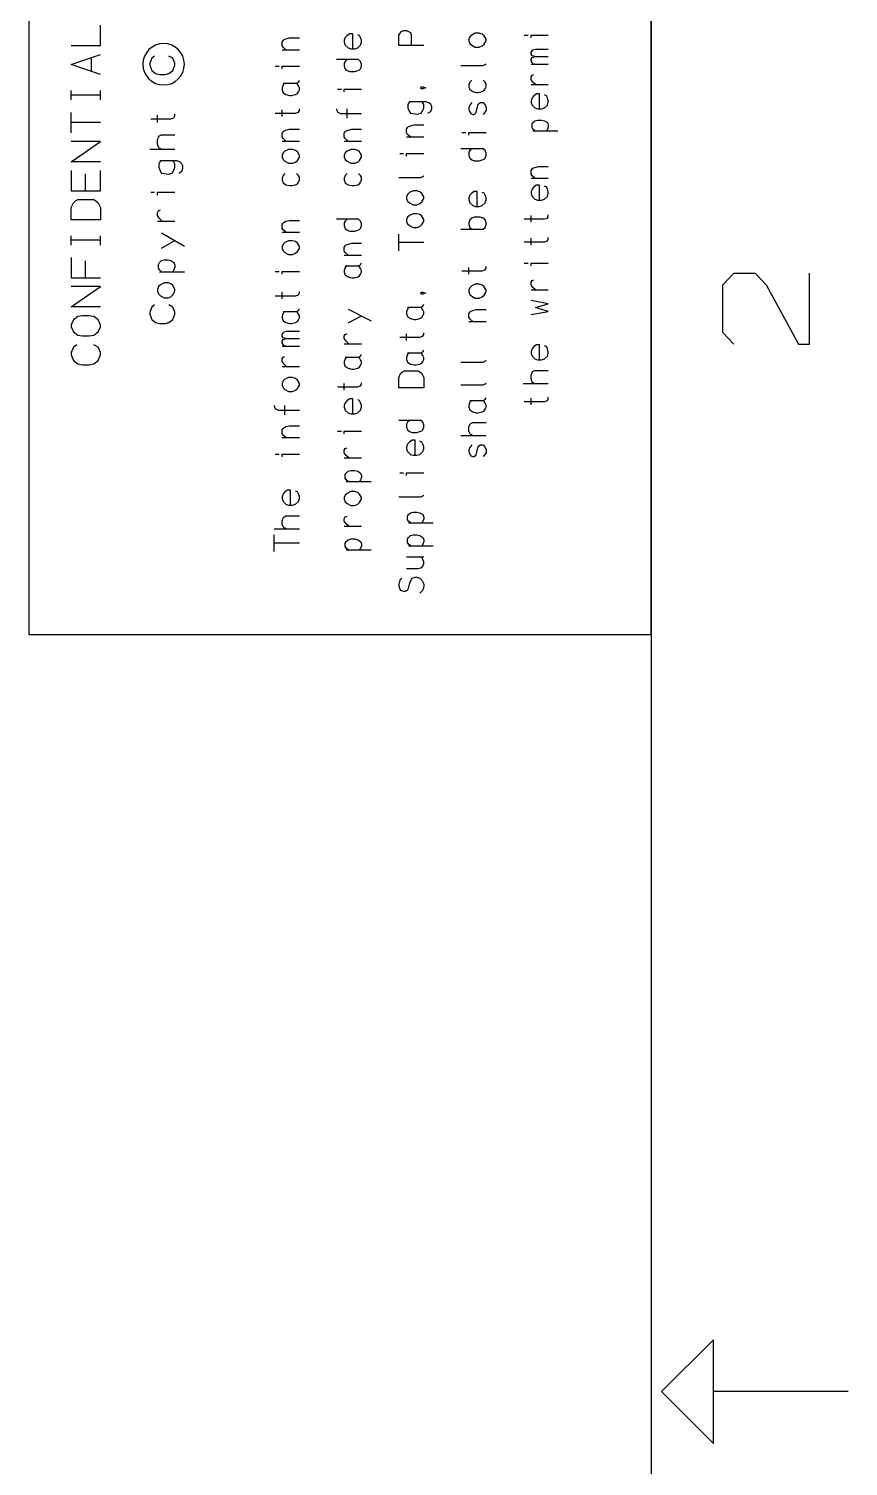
# Model space of a CAD drawing. Extents: x 8 to 288, y -6 to 426.
# Drawn here: x 249 to 288.5, y 206.4 to 275.7 of the extents above; entities that cross this region are included whole.
import ezdxf

# ---------------------------------------------------------------- set-up
doc = ezdxf.new("R2010")
doc.units = 0
doc.layers.get('0').update_dxf_attribs({"linetype": 'CONTINUOUS'})

msp = doc.modelspace()

# ---------------------------------------------------------------- linework, layer by layer
at = {"color": 0}
for p, q in [((278.985, 416.5), (278.985, 3.5002)), ((248.985, 308.5), (248.985, 246.499)), ((278.985, 246.499), (278.985, 308.5)), ((252.448, 274.899), (252.448, 275.878)), ((261.241, 275.145), (261.288, 275.19)), ((261.288, 275.19), (261.384, 275.227)), ((261.384, 275.227), (261.556, 275.274)), ((261.556, 275.274), (262.029, 275.274)), ((264.241, 275.284), (264.195, 275.154)), ((264.335, 275.386), (264.241, 275.284)), ((264.462, 275.469), (264.335, 275.386)), ((264.604, 275.469), (264.462, 275.469)), ((264.604, 274.747), (264.604, 275.469)), ((264.933, 275.386), (264.84, 275.422)), ((264.982, 275.284), (264.933, 275.386)), ((265.029, 275.154), (264.982, 275.284)), ((266.816, 275.399), (266.864, 275.483)), ((266.816, 274.899), (266.816, 275.399)), ((266.864, 275.483), (266.958, 275.586)), ((266.958, 275.586), (267.053, 275.623)), ((267.053, 275.623), (267.195, 275.623)), ((267.195, 275.623), (267.384, 275.529)), ((267.384, 275.529), (267.415, 275.437)), ((267.415, 275.437), (267.415, 274.899)), ((270.242, 275.328), (270.195, 275.208)), ((270.195, 275.208), (270.195, 275.124)), ((270.335, 275.41), (270.242, 275.328)), ((270.509, 275.495), (270.335, 275.41)), ((270.698, 275.495), (270.509, 275.495)), ((270.839, 275.448), (270.698, 275.495)), ((270.933, 275.373), (270.839, 275.448)), ((271.029, 275.208), (270.933, 275.373)), ((271.029, 275.124), (271.029, 275.208)), ((272.864, 275.405), (273.053, 275.405)), ((273.195, 275.276), (273.195, 275.405)), ((273.195, 275.405), (274.028, 275.405)), ((251.022, 274.899), (252.448, 274.899)), ((251.022, 273.988), (252.448, 274.478)), ((255.486, 275), (255.486, 275)), ((261.195, 275.07), (261.241, 275.145)), ((261.195, 274.904), (261.195, 275.07)), ((261.241, 274.821), (261.195, 274.904)), ((261.195, 274.7), (262.029, 274.7)), ((261.384, 274.7), (261.241, 274.821)), ((264.195, 275.154), (264.195, 275.06)), ((264.195, 275.06), (264.241, 274.923)), ((264.241, 274.923), (264.384, 274.793)), ((264.384, 274.793), (264.509, 274.747)), ((264.509, 274.747), (264.698, 274.747)), ((264.698, 274.747), (264.84, 274.793)), ((264.84, 274.793), (264.982, 274.923)), ((264.982, 274.923), (265.029, 275.06)), ((265.029, 275.06), (265.029, 275.154)), ((268.029, 274.899), (266.816, 274.899)), ((270.195, 275.124), (270.242, 275.004)), ((270.242, 275.004), (270.335, 274.92)), ((270.335, 274.92), (270.509, 274.828)), ((270.509, 274.828), (270.698, 274.828)), ((270.698, 274.828), (270.839, 274.883)), ((270.839, 274.883), (270.933, 274.967)), ((270.933, 274.967), (271.029, 275.124)), ((273.195, 274.574), (273.242, 274.648)), ((273.195, 274.49), (273.195, 274.574)), ((273.242, 274.407), (273.195, 274.49)), ((273.242, 274.648), (273.288, 274.694)), ((273.288, 274.694), (273.415, 274.731)), ((273.415, 274.731), (274.028, 274.731)), ((252.448, 273.5), (251.022, 273.988)), ((252.003, 273.644), (252.003, 274.333)), ((254.911, 274.294), (254.816, 274.05)), ((254.816, 274.05), (254.816, 273.949)), ((254.816, 273.949), (254.911, 273.693)), ((255.053, 274.396), (254.911, 274.294)), ((255.933, 274.294), (255.744, 274.396)), ((256.028, 274.05), (255.933, 274.294)), ((255.933, 273.693), (256.028, 273.949)), ((256.028, 273.949), (256.028, 274.05)), ((260.864, 273.906), (261.053, 273.906)), ((261.195, 273.776), (261.195, 273.906)), ((261.195, 273.906), (262.029, 273.906)), ((264.886, 274.23), (263.816, 274.23)), ((264.241, 274.137), (264.195, 274.053)), ((264.195, 274.053), (264.195, 273.906)), ((264.195, 273.906), (264.241, 273.776)), ((264.335, 274.23), (264.241, 274.137)), ((264.982, 274.137), (264.886, 274.23)), ((265.029, 274.008), (264.982, 274.137)), ((264.982, 273.776), (265.029, 273.906)), ((265.029, 273.906), (265.029, 274.008)), ((269.816, 273.94), (270.886, 273.94)), ((270.886, 273.94), (270.982, 273.987)), ((270.982, 273.987), (271.029, 274.024)), ((273.195, 274.241), (273.242, 274.325)), ((273.195, 274.166), (273.195, 274.241)), ((273.242, 274.084), (273.195, 274.166)), ((273.195, 273.999), (274.028, 273.999)), ((273.383, 274.37), (273.242, 274.407)), ((273.242, 274.325), (273.383, 274.37)), ((273.288, 274.028), (273.242, 274.084)), ((273.383, 273.999), (273.288, 274.028)), ((273.383, 274.37), (274.028, 274.37)), ((254.911, 273.693), (255.1, 273.55)), ((255.1, 273.55), (255.288, 273.5)), ((255.288, 273.5), (255.556, 273.5)), ((255.556, 273.5), (255.744, 273.55)), ((255.744, 273.55), (255.933, 273.693)), ((261.886, 273.083), (261.982, 273.13)), ((261.982, 273.13), (262.029, 273.222)), ((264.241, 273.776), (264.335, 273.692)), ((264.335, 273.692), (264.462, 273.647)), ((264.462, 273.647), (264.698, 273.647)), ((264.698, 273.647), (264.84, 273.692)), ((264.84, 273.692), (264.933, 273.729)), ((264.933, 273.729), (264.982, 273.776)), ((270.242, 273.137), (270.195, 273.007)), ((270.335, 273.229), (270.242, 273.137)), ((270.982, 273.137), (270.886, 273.229)), ((271.029, 273.054), (270.982, 273.137)), ((273.195, 273.39), (273.242, 273.474)), ((273.195, 273.27), (273.195, 273.39)), ((273.288, 273.141), (273.195, 273.27)), ((273.242, 273.474), (273.335, 273.512)), ((273.415, 273.02), (273.288, 273.141)), ((251.022, 272.278), (251.022, 272.733)), ((252.448, 272.511), (251.022, 272.511)), ((252.448, 272.278), (252.448, 272.733)), ((261.241, 273), (261.195, 272.861)), ((261.195, 272.861), (261.195, 272.769)), ((261.195, 272.769), (261.241, 272.63)), ((261.335, 273.083), (261.241, 273)), ((261.241, 273.083), (261.886, 273.083)), ((261.241, 272.63), (261.384, 272.546)), ((261.384, 272.546), (261.556, 272.5)), ((261.556, 272.5), (261.651, 272.5)), ((261.651, 272.5), (261.84, 272.546)), ((261.84, 272.546), (261.933, 272.592)), ((261.933, 273.038), (261.886, 273.083)), ((261.982, 272.954), (261.933, 273.038)), ((261.933, 272.592), (261.982, 272.676)), ((262.029, 272.861), (261.982, 272.954)), ((261.982, 272.676), (262.029, 272.769)), ((262.029, 272.769), (262.029, 272.861)), ((263.864, 272.806), (264.053, 272.806)), ((264.195, 272.676), (264.195, 272.806)), ((264.195, 272.806), (265.029, 272.806)), ((267.886, 272.885), (267.918, 272.904)), ((267.886, 272.839), (267.886, 272.885)), ((267.918, 272.82), (267.886, 272.839)), ((267.918, 272.904), (267.997, 272.904)), ((267.997, 272.82), (267.918, 272.82)), ((267.997, 272.904), (268.029, 272.885)), ((267.997, 272.904), (268.075, 272.885)), ((268.029, 272.839), (267.997, 272.82)), ((268.029, 272.885), (268.029, 272.839)), ((268.075, 272.885), (268.123, 272.867)), ((270.195, 273.007), (270.195, 272.905)), ((270.195, 272.905), (270.242, 272.776)), ((270.242, 272.776), (270.383, 272.693)), ((270.383, 272.693), (270.556, 272.646)), ((270.556, 272.646), (270.651, 272.646)), ((270.651, 272.646), (270.839, 272.693)), ((270.839, 272.693), (270.933, 272.73)), ((270.933, 272.73), (270.982, 272.823)), ((270.982, 272.823), (271.029, 272.905)), ((271.029, 272.905), (271.029, 273.054)), ((273.195, 273.02), (274.028, 273.02)), ((273.335, 272.485), (273.242, 272.383)), ((273.462, 272.569), (273.335, 272.485)), ((273.604, 272.569), (273.462, 272.569)), ((273.604, 271.846), (273.604, 272.569)), ((273.933, 272.485), (273.84, 272.522)), ((273.982, 272.383), (273.933, 272.485)), ((261.195, 271.483), (261.195, 271.807)), ((261.982, 271.687), (262.029, 271.77)), ((262.029, 271.77), (262.029, 271.844)), ((263.816, 271.854), (263.816, 271.807)), ((263.816, 271.807), (263.864, 271.705)), ((263.864, 271.705), (263.911, 271.668)), ((264.335, 271.4), (264.335, 271.854)), ((267.305, 272.136), (267.257, 272.054)), ((267.257, 272.054), (267.257, 271.906)), ((267.257, 271.906), (267.305, 271.775)), ((267.335, 272.183), (267.305, 272.136)), ((267.305, 271.775), (267.384, 271.646)), ((268.123, 272.183), (267.335, 272.183)), ((267.903, 271.646), (267.982, 271.775)), ((267.982, 272.136), (267.95, 272.183)), ((268.029, 272.054), (267.982, 272.136)), ((267.982, 271.775), (268.029, 271.906)), ((268.029, 271.906), (268.029, 272.054)), ((268.264, 272.136), (268.123, 272.183)), ((268.217, 271.646), (268.359, 271.73)), ((268.359, 272.054), (268.264, 272.136)), ((268.406, 271.961), (268.359, 272.054)), ((268.359, 271.73), (268.406, 271.869)), ((268.406, 271.869), (268.406, 271.961)), ((270.242, 272.028), (270.195, 271.908)), ((270.195, 271.908), (270.195, 271.823)), ((270.195, 271.823), (270.242, 271.704)), ((270.335, 272.149), (270.242, 272.028)), ((270.242, 271.704), (270.288, 271.621)), ((270.556, 271.666), (270.651, 272.074)), ((270.651, 272.074), (270.745, 272.149)), ((270.745, 272.149), (270.886, 272.149)), ((270.886, 272.149), (270.982, 272.028)), ((270.982, 271.704), (270.886, 271.584)), ((270.982, 272.028), (271.029, 271.908)), ((271.029, 271.786), (270.982, 271.704)), ((271.029, 271.908), (271.029, 271.786)), ((273.242, 272.383), (273.195, 272.253)), ((273.195, 272.253), (273.195, 272.161)), ((273.195, 272.161), (273.242, 272.022)), ((273.242, 272.022), (273.383, 271.893)), ((273.383, 271.893), (273.509, 271.846)), ((273.509, 271.846), (273.698, 271.846)), ((273.698, 271.846), (273.84, 271.893)), ((273.84, 271.893), (273.982, 272.022)), ((274.028, 272.253), (273.982, 272.383)), ((273.982, 272.022), (274.028, 272.161)), ((274.028, 272.161), (274.028, 272.253)), ((251.022, 270.701), (251.022, 271.677)), ((252.448, 271.188), (251.022, 271.188)), ((254.864, 271.365), (255.84, 271.365)), ((255.195, 271.191), (255.195, 271.548)), ((255.84, 271.365), (255.982, 271.416)), ((255.982, 271.416), (256.028, 271.508)), ((256.028, 271.508), (256.028, 271.589)), ((260.864, 271.64), (261.84, 271.64)), ((261.84, 271.64), (261.982, 271.687)), ((263.911, 271.668), (264.006, 271.622)), ((264.006, 271.622), (265.029, 271.622)), ((267.288, 270.991), (267.384, 271.028)), ((267.384, 271.646), (267.714, 271.6)), ((267.384, 271.028), (267.556, 271.074)), ((267.556, 271.074), (268.029, 271.074)), ((267.714, 271.6), (267.903, 271.646)), ((270.288, 271.621), (270.383, 271.584)), ((270.383, 271.584), (270.462, 271.584)), ((270.462, 271.584), (270.556, 271.666)), ((273.242, 271.107), (273.288, 271.191)), ((273.242, 270.94), (273.242, 271.107)), ((273.288, 271.191), (273.383, 271.274)), ((273.383, 271.274), (273.509, 271.311)), ((273.509, 271.311), (273.698, 271.311)), ((273.698, 271.311), (273.84, 271.274)), ((273.84, 271.274), (273.982, 271.191)), ((273.982, 271.191), (274.028, 271.07)), ((274.028, 271.07), (274.028, 270.987)), ((255.195, 270.348), (255.242, 270.491)), ((255.195, 270.145), (255.195, 270.348)), ((255.242, 270.491), (255.288, 270.542)), ((255.288, 270.542), (255.384, 270.593)), ((255.384, 270.593), (256.028, 270.593)), ((261.195, 270.67), (261.241, 270.745)), ((261.195, 270.503), (261.195, 270.67)), ((261.241, 270.421), (261.195, 270.503)), ((261.241, 270.745), (261.288, 270.792)), ((261.384, 270.299), (261.241, 270.421)), ((261.288, 270.792), (261.384, 270.827)), ((261.384, 270.827), (261.556, 270.874)), ((261.556, 270.874), (262.029, 270.874)), ((264.195, 270.67), (264.241, 270.745)), ((264.195, 270.503), (264.195, 270.67)), ((264.241, 270.421), (264.195, 270.503)), ((264.241, 270.745), (264.288, 270.792)), ((264.384, 270.299), (264.241, 270.421)), ((264.288, 270.792), (264.384, 270.827)), ((264.384, 270.827), (264.556, 270.874)), ((264.556, 270.874), (265.029, 270.874)), ((267.195, 270.87), (267.242, 270.944)), ((267.195, 270.703), (267.195, 270.87)), ((267.242, 270.62), (267.195, 270.703)), ((267.195, 270.5), (268.029, 270.5)), ((267.242, 270.944), (267.288, 270.991)), ((267.384, 270.5), (267.242, 270.62)), ((269.864, 270.706), (270.053, 270.706)), ((270.195, 270.576), (270.195, 270.706)), ((270.195, 270.706), (271.029, 270.706)), ((273.288, 270.867), (273.242, 270.94)), ((273.383, 270.783), (273.288, 270.867)), ((273.288, 270.783), (274.484, 270.783)), ((273.982, 270.867), (273.933, 270.783)), ((274.028, 270.987), (273.982, 270.867)), ((251.022, 269.3), (252.448, 270.278)), ((252.448, 270.278), (251.022, 270.278)), ((254.816, 269.9), (256.028, 269.9)), ((255.242, 270.002), (255.195, 270.145)), ((255.288, 269.951), (255.242, 270.002)), ((255.384, 269.9), (255.288, 269.951)), ((261.195, 270.299), (262.029, 270.299)), ((261.241, 269.728), (261.195, 269.608)), ((261.335, 269.812), (261.241, 269.728)), ((261.509, 269.894), (261.335, 269.812)), ((261.698, 269.894), (261.509, 269.894)), ((261.84, 269.849), (261.698, 269.894)), ((261.933, 269.774), (261.84, 269.849)), ((262.029, 269.608), (261.933, 269.774)), ((264.195, 270.299), (265.029, 270.299)), ((264.241, 269.728), (264.195, 269.608)), ((264.335, 269.812), (264.241, 269.728)), ((264.509, 269.894), (264.335, 269.812)), ((264.698, 269.894), (264.509, 269.894)), ((264.84, 269.849), (264.698, 269.894)), ((264.933, 269.774), (264.84, 269.849)), ((265.029, 269.608), (264.933, 269.774)), ((266.864, 269.705), (267.053, 269.705)), ((267.195, 269.576), (267.195, 269.705)), ((267.195, 269.705), (268.029, 269.705)), ((270.886, 269.93), (269.816, 269.93)), ((270.242, 269.837), (270.195, 269.754)), ((270.195, 269.754), (270.195, 269.605)), ((270.335, 269.93), (270.242, 269.837)), ((270.982, 269.837), (270.886, 269.93)), ((271.029, 269.707), (270.982, 269.837)), ((271.029, 269.605), (271.029, 269.707)), ((252.448, 269.3), (251.022, 269.3)), ((255.305, 269.291), (255.257, 269.198)), ((255.257, 269.198), (255.257, 269.036)), ((255.257, 269.036), (255.305, 268.894)), ((255.335, 269.342), (255.305, 269.291)), ((256.124, 269.342), (255.335, 269.342)), ((255.982, 269.291), (255.95, 269.342)), ((256.028, 269.198), (255.982, 269.291)), ((255.982, 268.894), (256.028, 269.036)), ((256.028, 269.036), (256.028, 269.198)), ((256.264, 269.291), (256.124, 269.342)), ((256.359, 269.198), (256.264, 269.291)), ((256.406, 269.098), (256.359, 269.198)), ((256.359, 268.843), (256.406, 268.996)), ((256.406, 268.996), (256.406, 269.098)), ((261.195, 269.608), (261.195, 269.524)), ((261.195, 269.524), (261.241, 269.404)), ((261.241, 269.404), (261.335, 269.321)), ((261.335, 269.321), (261.509, 269.227)), ((261.509, 269.227), (261.698, 269.227)), ((261.698, 269.227), (261.84, 269.284)), ((261.84, 269.284), (261.933, 269.367)), ((261.933, 269.367), (262.029, 269.524)), ((262.029, 269.524), (262.029, 269.608)), ((264.195, 269.608), (264.195, 269.524)), ((264.195, 269.524), (264.241, 269.404)), ((264.241, 269.404), (264.335, 269.321)), ((264.335, 269.321), (264.509, 269.227)), ((264.509, 269.227), (264.698, 269.227)), ((264.698, 269.227), (264.84, 269.284)), ((264.84, 269.284), (264.933, 269.367)), ((264.933, 269.367), (265.029, 269.524)), ((265.029, 269.524), (265.029, 269.608)), ((270.195, 269.605), (270.242, 269.475)), ((270.242, 269.475), (270.335, 269.393)), ((270.335, 269.393), (270.462, 269.346)), ((270.462, 269.346), (270.698, 269.346)), ((270.698, 269.346), (270.839, 269.393)), ((270.839, 269.393), (270.933, 269.43)), ((270.933, 269.43), (270.982, 269.475)), ((270.982, 269.475), (271.029, 269.605)), ((273.195, 268.87), (273.242, 268.945)), ((273.242, 268.945), (273.288, 268.99)), ((273.288, 268.99), (273.383, 269.028)), ((273.383, 269.028), (273.556, 269.074)), ((273.556, 269.074), (274.028, 269.074)), ((251.022, 268.877), (251.022, 267.9)), ((251.726, 267.9), (251.726, 268.721)), ((252.448, 267.9), (252.448, 268.877)), ((255.305, 268.894), (255.384, 268.75)), ((255.384, 268.75), (255.714, 268.7)), ((255.714, 268.7), (255.903, 268.75)), ((255.903, 268.75), (255.982, 268.894)), ((256.217, 268.75), (256.359, 268.843)), ((261.241, 268.637), (261.195, 268.508)), ((261.195, 268.508), (261.195, 268.406)), ((261.195, 268.406), (261.241, 268.277)), ((261.335, 268.73), (261.241, 268.637)), ((261.241, 268.277), (261.384, 268.192)), ((261.982, 268.637), (261.886, 268.73)), ((261.933, 268.23), (261.982, 268.322)), ((262.029, 268.554), (261.982, 268.637)), ((261.982, 268.322), (262.029, 268.406)), ((262.029, 268.406), (262.029, 268.554)), ((264.241, 268.637), (264.195, 268.508)), ((264.195, 268.508), (264.195, 268.406)), ((264.195, 268.406), (264.241, 268.277)), ((264.335, 268.73), (264.241, 268.637)), ((264.241, 268.277), (264.384, 268.192)), ((264.982, 268.637), (264.886, 268.73)), ((264.933, 268.23), (264.982, 268.322)), ((265.029, 268.554), (264.982, 268.637)), ((264.982, 268.322), (265.029, 268.406)), ((265.029, 268.406), (265.029, 268.554)), ((266.816, 268.541), (267.886, 268.541)), ((267.886, 268.541), (267.982, 268.587)), ((267.982, 268.587), (268.029, 268.624)), ((273.195, 268.704), (273.195, 268.87)), ((273.242, 268.621), (273.195, 268.704)), ((273.195, 268.5), (274.028, 268.5)), ((273.383, 268.5), (273.242, 268.621)), ((251.022, 267.9), (252.448, 267.9)), ((254.864, 267.836), (255.053, 267.836)), ((255.195, 267.693), (255.195, 267.836)), ((255.195, 267.836), (256.028, 267.836)), ((261.384, 268.192), (261.556, 268.147)), ((261.556, 268.147), (261.651, 268.147)), ((261.651, 268.147), (261.84, 268.192)), ((261.84, 268.192), (261.933, 268.23)), ((264.384, 268.192), (264.556, 268.147)), ((264.556, 268.147), (264.651, 268.147)), ((264.651, 268.147), (264.84, 268.192)), ((264.84, 268.192), (264.933, 268.23)), ((267.242, 267.728), (267.195, 267.607)), ((267.195, 267.607), (267.195, 267.524)), ((267.335, 267.811), (267.242, 267.728)), ((267.509, 267.895), (267.335, 267.811)), ((267.698, 267.895), (267.509, 267.895)), ((267.839, 267.848), (267.698, 267.895)), ((267.933, 267.774), (267.839, 267.848)), ((268.029, 267.607), (267.933, 267.774)), ((268.029, 267.524), (268.029, 267.607)), ((270.242, 267.684), (270.195, 267.553)), ((270.195, 267.553), (270.195, 267.461)), ((270.335, 267.784), (270.242, 267.684)), ((270.462, 267.868), (270.335, 267.784)), ((270.604, 267.868), (270.462, 267.868)), ((270.604, 267.147), (270.604, 267.868)), ((270.933, 267.784), (270.839, 267.822)), ((270.982, 267.684), (270.933, 267.784)), ((271.029, 267.553), (270.982, 267.684)), ((271.029, 267.461), (271.029, 267.553)), ((273.242, 267.983), (273.195, 267.854)), ((273.195, 267.854), (273.195, 267.761)), ((273.195, 267.761), (273.242, 267.622)), ((273.335, 268.085), (273.242, 267.983)), ((273.242, 267.622), (273.383, 267.492)), ((273.462, 268.169), (273.335, 268.085)), ((273.604, 268.169), (273.462, 268.169)), ((273.604, 267.447), (273.604, 268.169)), ((273.933, 268.085), (273.84, 268.122)), ((273.84, 267.492), (273.982, 267.622)), ((273.982, 267.983), (273.933, 268.085)), ((274.028, 267.854), (273.982, 267.983)), ((273.982, 267.622), (274.028, 267.761)), ((274.028, 267.761), (274.028, 267.854)), ((251.022, 267.1), (251.134, 267.323)), ((251.022, 266.5), (251.022, 267.1)), ((251.134, 267.323), (251.244, 267.422)), ((251.244, 267.422), (251.356, 267.477)), ((251.356, 267.477), (252.115, 267.477)), ((252.115, 267.477), (252.225, 267.422)), ((252.225, 267.422), (252.337, 267.323)), ((252.337, 267.323), (252.448, 267.1)), ((252.448, 267.1), (252.448, 266.5)), ((255.195, 266.839), (255.242, 266.931)), ((255.242, 266.931), (255.335, 266.973)), ((267.195, 267.524), (267.242, 267.404)), ((267.242, 267.404), (267.335, 267.32)), ((267.335, 267.32), (267.509, 267.228)), ((267.509, 267.228), (267.698, 267.228)), ((267.698, 267.228), (267.839, 267.283)), ((267.839, 267.283), (267.933, 267.367)), ((267.933, 267.367), (268.029, 267.524)), ((270.195, 267.461), (270.242, 267.323)), ((270.242, 267.323), (270.383, 267.192)), ((270.383, 267.192), (270.509, 267.147)), ((270.509, 267.147), (270.698, 267.147)), ((270.698, 267.147), (270.839, 267.192)), ((270.839, 267.192), (270.982, 267.323)), ((270.982, 267.323), (271.029, 267.461)), ((273.383, 267.492), (273.509, 267.447)), ((273.509, 267.447), (273.698, 267.447)), ((273.698, 267.447), (273.84, 267.492)), ((252.448, 266.5), (251.022, 266.5)), ((255.195, 266.707), (255.195, 266.839)), ((255.288, 266.565), (255.195, 266.707)), ((255.195, 266.433), (256.028, 266.433)), ((255.415, 266.433), (255.288, 266.565)), ((261.195, 266.27), (261.241, 266.344)), ((261.195, 266.103), (261.195, 266.27)), ((261.241, 266.344), (261.288, 266.391)), ((261.288, 266.391), (261.384, 266.427)), ((261.384, 266.427), (261.556, 266.474)), ((261.556, 266.474), (262.029, 266.474)), ((264.886, 266.529), (263.816, 266.529)), ((264.241, 266.437), (264.195, 266.354)), ((264.195, 266.354), (264.195, 266.205)), ((264.195, 266.205), (264.241, 266.076)), ((264.335, 266.529), (264.241, 266.437)), ((264.982, 266.437), (264.886, 266.529)), ((265.029, 266.307), (264.982, 266.437)), ((264.982, 266.076), (265.029, 266.205)), ((265.029, 266.205), (265.029, 266.307)), ((267.242, 266.628), (267.195, 266.507)), ((267.195, 266.507), (267.195, 266.424)), ((267.195, 266.424), (267.242, 266.303)), ((267.335, 266.711), (267.242, 266.628)), ((267.242, 266.303), (267.335, 266.221)), ((267.509, 266.795), (267.335, 266.711)), ((267.335, 266.221), (267.509, 266.128)), ((267.698, 266.795), (267.509, 266.795)), ((267.839, 266.748), (267.698, 266.795)), ((267.698, 266.128), (267.839, 266.183)), ((267.933, 266.674), (267.839, 266.748)), ((267.839, 266.183), (267.933, 266.267)), ((268.029, 266.507), (267.933, 266.674)), ((267.933, 266.267), (268.029, 266.424)), ((268.029, 266.424), (268.029, 266.507)), ((270.242, 266.5), (270.195, 266.361)), ((270.195, 266.361), (270.195, 266.269)), ((270.195, 266.269), (270.242, 266.13)), ((270.335, 266.583), (270.242, 266.5)), ((270.462, 266.63), (270.335, 266.583)), ((270.745, 266.63), (270.462, 266.63)), ((270.886, 266.583), (270.745, 266.63)), ((270.982, 266.5), (270.886, 266.583)), ((271.029, 266.361), (270.982, 266.5)), ((270.982, 266.13), (271.029, 266.269)), ((271.029, 266.269), (271.029, 266.361)), ((272.864, 266.54), (273.84, 266.54)), ((273.195, 266.383), (273.195, 266.707)), ((273.84, 266.54), (273.982, 266.587)), ((273.982, 266.587), (274.028, 266.67)), ((274.028, 266.67), (274.028, 266.744)), ((251.022, 265.278), (251.022, 265.734)), ((252.448, 265.511), (251.022, 265.511)), ((252.448, 265.278), (252.448, 265.734)), ((255.384, 265.864), (256.485, 265.232)), ((255.384, 265.131), (256.028, 265.508)), ((261.241, 266.021), (261.195, 266.103)), ((261.195, 265.899), (262.029, 265.899)), ((261.384, 265.899), (261.241, 266.021)), ((261.509, 265.494), (261.335, 265.412)), ((261.698, 265.494), (261.509, 265.494)), ((261.84, 265.449), (261.698, 265.494)), ((264.241, 266.076), (264.335, 265.993)), ((264.335, 265.993), (264.462, 265.946)), ((264.462, 265.946), (264.698, 265.946)), ((264.698, 265.946), (264.84, 265.993)), ((264.84, 265.993), (264.933, 266.03)), ((264.933, 266.03), (264.982, 266.076)), ((266.816, 265), (266.816, 265.815)), ((267.509, 266.128), (267.698, 266.128)), ((269.816, 266.047), (270.886, 266.047)), ((270.242, 266.13), (270.335, 266.047)), ((270.886, 266.047), (270.982, 266.13)), ((273.195, 265.283), (273.195, 265.607)), ((273.84, 265.441), (273.982, 265.487)), ((273.982, 265.487), (274.028, 265.57)), ((274.028, 265.57), (274.028, 265.644)), ((261.241, 265.327), (261.195, 265.208)), ((261.195, 265.208), (261.195, 265.123)), ((261.195, 265.123), (261.241, 265.003)), ((261.335, 265.412), (261.241, 265.327)), ((261.241, 265.003), (261.335, 264.921)), ((261.335, 264.921), (261.509, 264.827)), ((261.509, 264.827), (261.698, 264.827)), ((261.698, 264.827), (261.84, 264.884)), ((261.933, 265.374), (261.84, 265.449)), ((261.84, 264.884), (261.933, 264.966)), ((262.029, 265.208), (261.933, 265.374)), ((261.933, 264.966), (262.029, 265.123)), ((262.029, 265.123), (262.029, 265.208)), ((264.195, 265.17), (264.241, 265.245)), ((264.195, 265.003), (264.195, 265.17)), ((264.241, 264.921), (264.195, 265.003)), ((264.195, 264.8), (265.029, 264.8)), ((264.241, 265.245), (264.288, 265.29)), ((264.384, 264.8), (264.241, 264.921)), ((264.288, 265.29), (264.384, 265.327)), ((264.384, 265.327), (264.556, 265.374)), ((264.556, 265.374), (265.029, 265.374)), ((268.029, 265.407), (266.816, 265.407)), ((272.864, 265.441), (273.84, 265.441)), ((251.022, 264.679), (251.022, 263.7)), ((251.726, 263.7), (251.726, 264.523)), ((255.242, 264.348), (255.288, 264.44)), ((255.242, 264.164), (255.242, 264.348)), ((255.288, 264.083), (255.242, 264.164)), ((255.288, 264.44), (255.384, 264.531)), ((255.384, 263.992), (255.288, 264.083)), ((255.384, 264.531), (255.509, 264.572)), ((255.509, 264.572), (255.698, 264.572)), ((255.698, 264.572), (255.84, 264.531)), ((255.84, 264.531), (255.982, 264.44)), ((255.982, 264.083), (255.933, 263.992)), ((255.982, 264.44), (256.028, 264.308)), ((256.028, 264.215), (255.982, 264.083)), ((256.028, 264.308), (256.028, 264.215)), ((264.241, 264.2), (264.195, 264.061)), ((264.335, 264.283), (264.241, 264.2)), ((264.241, 264.283), (264.886, 264.283)), ((264.886, 264.283), (264.982, 264.33)), ((264.933, 264.238), (264.886, 264.283)), ((264.982, 264.153), (264.933, 264.238)), ((264.982, 264.33), (265.029, 264.422)), ((265.029, 264.061), (264.982, 264.153)), ((270.195, 263.883), (270.195, 264.207)), ((270.839, 264.04), (270.982, 264.087)), ((270.982, 264.087), (271.029, 264.17)), ((271.029, 264.17), (271.029, 264.244)), ((272.864, 264.406), (273.053, 264.406)), ((273.195, 264.276), (273.195, 264.406)), ((273.195, 264.406), (274.028, 264.406)), ((251.022, 263.7), (252.448, 263.7)), ((255.288, 263.992), (256.485, 263.992)), ((255.509, 263.464), (255.335, 263.372)), ((255.698, 263.464), (255.509, 263.464)), ((255.84, 263.414), (255.698, 263.464)), ((255.933, 263.332), (255.84, 263.414)), ((260.864, 264.006), (261.053, 264.006)), ((261.195, 263.876), (261.195, 264.006)), ((261.195, 264.006), (262.029, 264.006)), ((264.195, 264.061), (264.195, 263.969)), ((264.195, 263.969), (264.241, 263.829)), ((264.241, 263.829), (264.384, 263.747)), ((264.384, 263.747), (264.556, 263.7)), ((264.556, 263.7), (264.651, 263.7)), ((264.651, 263.7), (264.84, 263.747)), ((264.84, 263.747), (264.933, 263.792)), ((264.933, 263.792), (264.982, 263.876)), ((264.982, 263.876), (265.029, 263.969)), ((265.029, 263.969), (265.029, 264.061)), ((269.864, 264.04), (270.839, 264.04)), ((270.509, 263.394), (270.335, 263.312)), ((270.698, 263.394), (270.509, 263.394)), ((270.839, 263.349), (270.698, 263.394)), ((273.195, 263.49), (273.242, 263.575)), ((273.195, 263.37), (273.195, 263.49)), ((273.242, 263.575), (273.335, 263.61)), ((282.443, 263.357), (282.964, 263.928)), ((282.964, 263.928), (284.006, 263.928)), ((284.006, 263.928), (284.526, 263.357)), ((286.61, 260.502), (286.61, 263.928)), ((251.022, 262.3), (252.448, 263.278)), ((252.448, 263.278), (251.022, 263.278)), ((255.242, 263.281), (255.195, 263.149)), ((255.195, 263.149), (255.195, 263.057)), ((255.195, 263.057), (255.242, 262.924)), ((255.335, 263.372), (255.242, 263.281)), ((255.242, 262.924), (255.335, 262.832)), ((255.335, 262.832), (255.509, 262.73)), ((255.509, 262.73), (255.698, 262.73)), ((255.698, 262.73), (255.84, 262.792)), ((255.84, 262.792), (255.933, 262.883)), ((256.028, 263.149), (255.933, 263.332)), ((255.933, 262.883), (256.028, 263.057)), ((256.028, 263.057), (256.028, 263.149)), ((260.864, 262.84), (261.84, 262.84)), ((261.195, 262.683), (261.195, 263.007)), ((261.84, 262.84), (261.982, 262.887)), ((261.982, 262.887), (262.029, 262.971)), ((262.029, 262.971), (262.029, 263.044)), ((267.886, 262.985), (267.918, 263.004)), ((267.886, 262.939), (267.886, 262.985)), ((267.918, 262.92), (267.886, 262.939)), ((267.918, 263.004), (267.997, 263.004)), ((267.997, 262.92), (267.918, 262.92)), ((267.997, 263.004), (268.029, 262.985)), ((267.997, 263.004), (268.075, 262.985)), ((268.029, 262.939), (267.997, 262.92)), ((268.029, 262.985), (268.029, 262.939)), ((268.075, 262.985), (268.123, 262.967)), ((270.242, 263.227), (270.195, 263.107)), ((270.195, 263.107), (270.195, 263.023)), ((270.195, 263.023), (270.242, 262.903)), ((270.335, 263.312), (270.242, 263.227)), ((270.242, 262.903), (270.335, 262.821)), ((270.335, 262.821), (270.509, 262.727)), ((270.509, 262.727), (270.698, 262.727)), ((270.698, 262.727), (270.839, 262.783)), ((270.933, 263.274), (270.839, 263.349)), ((270.839, 262.783), (270.933, 262.866)), ((271.029, 263.107), (270.933, 263.274)), ((270.933, 262.866), (271.029, 263.023)), ((271.029, 263.023), (271.029, 263.107)), ((273.288, 263.241), (273.195, 263.37)), ((273.195, 263.12), (274.028, 263.12)), ((273.415, 263.12), (273.288, 263.241)), ((282.443, 261.072), (282.443, 263.357)), ((284.526, 263.357), (286.089, 260.502)), ((252.448, 262.3), (251.022, 262.3)), ((254.911, 262.295), (254.816, 262.05)), ((254.816, 262.05), (254.816, 261.948)), ((255.053, 262.396), (254.911, 262.295)), ((255.933, 262.295), (255.744, 262.396)), ((256.028, 262.05), (255.933, 262.295)), ((256.028, 261.948), (256.028, 262.05)), ((261.241, 262), (261.195, 261.862)), ((261.335, 262.084), (261.241, 262)), ((261.241, 262.084), (261.886, 262.084)), ((261.886, 262.084), (261.982, 262.129)), ((261.933, 262.037), (261.886, 262.084)), ((261.982, 261.954), (261.933, 262.037)), ((261.982, 262.129), (262.029, 262.223)), ((264.384, 262.194), (265.485, 261.621)), ((267.242, 262.199), (267.195, 262.062)), ((267.195, 262.062), (267.195, 261.968)), ((267.335, 262.283), (267.242, 262.199)), ((267.242, 262.283), (267.886, 262.283)), ((267.886, 262.283), (267.982, 262.33)), ((267.933, 262.237), (267.886, 262.283)), ((267.982, 262.154), (267.933, 262.237)), ((267.982, 262.33), (268.029, 262.423)), ((268.029, 262.062), (267.982, 262.154)), ((268.029, 261.968), (268.029, 262.062)), ((270.195, 261.971), (270.242, 262.045)), ((270.242, 262.045), (270.288, 262.091)), ((270.288, 262.091), (270.383, 262.128)), ((270.383, 262.128), (270.556, 262.175)), ((270.556, 262.175), (271.029, 262.175)), ((274.028, 262.446), (273.195, 262.603)), ((273.195, 261.928), (274.028, 262.075)), ((273.415, 262.271), (274.028, 262.446)), ((274.028, 262.075), (273.415, 262.271)), ((251.134, 261.679), (251.022, 261.433)), ((251.022, 261.433), (251.022, 261.345)), ((251.022, 261.345), (251.134, 261.1)), ((251.356, 261.833), (251.134, 261.679)), ((251.577, 261.878), (251.356, 261.833)), ((251.893, 261.878), (251.577, 261.878)), ((252.115, 261.833), (251.893, 261.878)), ((252.337, 261.679), (252.115, 261.833)), ((252.448, 261.433), (252.337, 261.679)), ((252.337, 261.1), (252.448, 261.345)), ((252.448, 261.345), (252.448, 261.433)), ((254.816, 261.948), (254.911, 261.694)), ((254.911, 261.694), (255.1, 261.55)), ((255.1, 261.55), (255.288, 261.501)), ((255.288, 261.501), (255.556, 261.501)), ((255.556, 261.501), (255.744, 261.55)), ((255.744, 261.55), (255.933, 261.694)), ((255.933, 261.694), (256.028, 261.948)), ((261.195, 261.862), (261.195, 261.768)), ((261.195, 261.768), (261.241, 261.63)), ((261.241, 261.63), (261.384, 261.546)), ((261.384, 261.546), (261.556, 261.501)), ((261.556, 261.501), (261.651, 261.501)), ((261.651, 261.501), (261.84, 261.546)), ((261.84, 261.546), (261.933, 261.593)), ((261.933, 261.593), (261.982, 261.676)), ((262.029, 261.862), (261.982, 261.954)), ((261.982, 261.676), (262.029, 261.768)), ((262.029, 261.768), (262.029, 261.862)), ((264.384, 261.528), (265.029, 261.87)), ((267.195, 261.968), (267.242, 261.83)), ((267.242, 261.83), (267.384, 261.746)), ((267.384, 261.746), (267.556, 261.7)), ((267.556, 261.7), (267.651, 261.7)), ((267.651, 261.7), (267.839, 261.746)), ((267.839, 261.746), (267.933, 261.793)), ((267.933, 261.793), (267.982, 261.875)), ((267.982, 261.875), (268.029, 261.968)), ((270.195, 261.804), (270.195, 261.971)), ((270.242, 261.72), (270.195, 261.804)), ((270.195, 261.6), (271.029, 261.6)), ((270.383, 261.6), (270.242, 261.72)), ((251.134, 261.1), (251.356, 260.933)), ((251.356, 260.933), (251.577, 260.9)), ((251.577, 260.9), (251.893, 260.9)), ((251.893, 260.9), (252.115, 260.933)), ((252.115, 260.933), (252.337, 261.1)), ((261.195, 260.974), (261.241, 261.048)), ((261.195, 260.89), (261.195, 260.974)), ((261.241, 260.808), (261.195, 260.89)), ((261.195, 260.641), (261.241, 260.724)), ((261.195, 260.566), (261.195, 260.641)), ((261.241, 261.048), (261.288, 261.094)), ((261.384, 260.77), (261.241, 260.808)), ((261.241, 260.724), (261.384, 260.77)), ((261.288, 261.094), (261.415, 261.131)), ((261.384, 260.77), (262.029, 260.77)), ((261.415, 261.131), (262.029, 261.131)), ((264.195, 260.89), (264.241, 260.974)), ((264.195, 260.77), (264.195, 260.89)), ((264.288, 260.641), (264.195, 260.77)), ((264.241, 260.974), (264.335, 261.011)), ((264.415, 260.521), (264.288, 260.641)), ((266.864, 260.841), (267.839, 260.841)), ((267.195, 260.683), (267.195, 261.007)), ((267.839, 260.841), (267.982, 260.887)), ((267.982, 260.887), (268.029, 260.97)), ((268.029, 260.97), (268.029, 261.045)), ((282.964, 260.502), (282.443, 261.072)), ((251.134, 260.367), (251.022, 260.101)), ((251.022, 260.101), (251.022, 259.989)), ((251.022, 259.989), (251.134, 259.711)), ((251.301, 260.478), (251.134, 260.367)), ((252.337, 260.367), (252.115, 260.478)), ((252.448, 260.101), (252.337, 260.367)), ((252.337, 259.711), (252.448, 259.989)), ((252.448, 259.989), (252.448, 260.101)), ((261.241, 260.484), (261.195, 260.566)), ((261.195, 260.4), (262.029, 260.4)), ((261.288, 260.427), (261.241, 260.484)), ((261.384, 260.4), (261.288, 260.427)), ((264.195, 260.521), (265.029, 260.521)), ((264.886, 259.883), (264.982, 259.93)), ((264.982, 259.93), (265.029, 260.022)), ((267.242, 260), (267.195, 259.861)), ((267.335, 260.083), (267.242, 260)), ((267.242, 260.083), (267.886, 260.083)), ((267.886, 260.083), (267.982, 260.13)), ((267.933, 260.037), (267.886, 260.083)), ((267.982, 259.953), (267.933, 260.037)), ((267.982, 260.13), (268.029, 260.222)), ((268.029, 259.861), (267.982, 259.953)), ((273.242, 260.284), (273.195, 260.154)), ((273.195, 260.154), (273.195, 260.061)), ((273.195, 260.061), (273.242, 259.923)), ((273.335, 260.386), (273.242, 260.284)), ((273.242, 259.923), (273.383, 259.792)), ((273.462, 260.469), (273.335, 260.386)), ((273.604, 260.469), (273.462, 260.469)), ((273.604, 259.746), (273.604, 260.469)), ((273.933, 260.386), (273.84, 260.422)), ((273.84, 259.792), (273.982, 259.923)), ((273.982, 260.284), (273.933, 260.386)), ((274.028, 260.154), (273.982, 260.284)), ((273.982, 259.923), (274.028, 260.061)), ((274.028, 260.061), (274.028, 260.154)), ((286.089, 260.502), (286.61, 260.502)), ((251.134, 259.711), (251.356, 259.555)), ((251.356, 259.555), (251.577, 259.5)), ((251.577, 259.5), (251.893, 259.5)), ((251.893, 259.5), (252.115, 259.555)), ((252.115, 259.555), (252.337, 259.711)), ((261.195, 259.79), (261.241, 259.874)), ((261.195, 259.671), (261.195, 259.79)), ((261.288, 259.541), (261.195, 259.671)), ((261.195, 259.42), (262.029, 259.42)), ((261.241, 259.874), (261.335, 259.91)), ((261.415, 259.42), (261.288, 259.541)), ((264.241, 259.8), (264.195, 259.661)), ((264.195, 259.661), (264.195, 259.569)), ((264.195, 259.569), (264.241, 259.43)), ((264.335, 259.883), (264.241, 259.8)), ((264.241, 259.883), (264.886, 259.883)), ((264.241, 259.43), (264.384, 259.347)), ((264.384, 259.347), (264.556, 259.3)), ((264.556, 259.3), (264.651, 259.3)), ((264.651, 259.3), (264.84, 259.347)), ((264.84, 259.347), (264.933, 259.392)), ((264.933, 259.837), (264.886, 259.883)), ((264.982, 259.753), (264.933, 259.837)), ((264.933, 259.392), (264.982, 259.476)), ((265.029, 259.661), (264.982, 259.753)), ((264.982, 259.476), (265.029, 259.569)), ((265.029, 259.569), (265.029, 259.661)), ((267.195, 259.861), (267.195, 259.769)), ((267.195, 259.769), (267.242, 259.629)), ((267.242, 259.629), (267.384, 259.547)), ((267.384, 259.547), (267.556, 259.5)), ((267.556, 259.5), (267.651, 259.5)), ((267.651, 259.5), (267.839, 259.547)), ((267.839, 259.547), (267.933, 259.592)), ((267.933, 259.592), (267.982, 259.676)), ((267.982, 259.676), (268.029, 259.769)), ((268.029, 259.769), (268.029, 259.861)), ((269.816, 259.64), (270.886, 259.64)), ((270.886, 259.64), (270.982, 259.687)), ((270.982, 259.687), (271.029, 259.725)), ((273.288, 259.183), (273.383, 259.23)), ((273.383, 259.792), (273.509, 259.746)), ((273.383, 259.23), (274.028, 259.23)), ((273.509, 259.746), (273.698, 259.746)), ((273.698, 259.746), (273.84, 259.792)), ((261.241, 258.728), (261.195, 258.607)), ((261.195, 258.607), (261.195, 258.524)), ((261.335, 258.811), (261.241, 258.728)), ((261.509, 258.895), (261.335, 258.811)), ((261.698, 258.895), (261.509, 258.895)), ((261.84, 258.848), (261.698, 258.895)), ((261.933, 258.773), (261.84, 258.848)), ((262.029, 258.607), (261.933, 258.773)), ((262.029, 258.524), (262.029, 258.607)), ((264.195, 258.283), (264.195, 258.607)), ((264.982, 258.487), (265.029, 258.571)), ((265.029, 258.571), (265.029, 258.644)), ((266.816, 258.9), (266.911, 259.085)), ((266.816, 258.4), (266.816, 258.9)), ((266.911, 259.085), (267.006, 259.169)), ((267.006, 259.169), (267.1, 259.214)), ((267.1, 259.214), (267.745, 259.214)), ((267.745, 259.214), (267.839, 259.169)), ((267.839, 259.169), (267.933, 259.085)), ((267.933, 259.085), (268.029, 258.9)), ((268.029, 258.9), (268.029, 258.4)), ((269.816, 258.541), (270.886, 258.541)), ((270.886, 258.541), (270.982, 258.588)), ((270.982, 258.588), (271.029, 258.625)), ((272.816, 258.6), (274.028, 258.6)), ((273.195, 259.008), (273.242, 259.137)), ((273.195, 258.822), (273.195, 259.008)), ((273.242, 258.692), (273.195, 258.822)), ((273.242, 259.137), (273.288, 259.183)), ((273.288, 258.647), (273.242, 258.692)), ((273.383, 258.6), (273.288, 258.647)), ((261.195, 258.524), (261.241, 258.404)), ((261.241, 258.404), (261.335, 258.32)), ((261.335, 258.32), (261.509, 258.228)), ((261.509, 258.228), (261.698, 258.228)), ((261.698, 258.228), (261.84, 258.283)), ((261.84, 258.283), (261.933, 258.367)), ((261.933, 258.367), (262.029, 258.524)), ((263.864, 258.44), (264.84, 258.44)), ((264.462, 257.868), (264.335, 257.785)), ((264.604, 257.868), (264.462, 257.868)), ((264.604, 257.146), (264.604, 257.868)), ((264.84, 258.44), (264.982, 258.487)), ((268.029, 258.4), (266.816, 258.4)), ((270.982, 257.83), (271.029, 257.922)), ((273.195, 257.583), (273.195, 257.907)), ((273.982, 257.787), (274.028, 257.871)), ((274.028, 257.871), (274.028, 257.944)), ((260.816, 257.554), (260.816, 257.507)), ((260.816, 257.507), (260.864, 257.405)), ((260.864, 257.405), (260.911, 257.368)), ((260.911, 257.368), (261.006, 257.322)), ((261.006, 257.322), (262.029, 257.322)), ((261.335, 257.101), (261.335, 257.554)), ((264.241, 257.683), (264.195, 257.554)), ((264.195, 257.554), (264.195, 257.461)), ((264.195, 257.461), (264.241, 257.322)), ((264.335, 257.785), (264.241, 257.683)), ((264.241, 257.322), (264.384, 257.193)), ((264.384, 257.193), (264.509, 257.146)), ((264.509, 257.146), (264.698, 257.146)), ((264.698, 257.146), (264.84, 257.193)), ((264.933, 257.785), (264.84, 257.823)), ((264.84, 257.193), (264.982, 257.322)), ((264.982, 257.683), (264.933, 257.785)), ((265.029, 257.554), (264.982, 257.683)), ((264.982, 257.322), (265.029, 257.461)), ((265.029, 257.461), (265.029, 257.554)), ((270.242, 257.7), (270.195, 257.561)), ((270.195, 257.561), (270.195, 257.469)), ((270.195, 257.469), (270.242, 257.33)), ((270.335, 257.783), (270.242, 257.7)), ((270.242, 257.783), (270.886, 257.783)), ((270.242, 257.33), (270.383, 257.247)), ((270.383, 257.247), (270.556, 257.2)), ((270.556, 257.2), (270.651, 257.2)), ((270.651, 257.2), (270.839, 257.247)), ((270.839, 257.247), (270.933, 257.292)), ((270.886, 257.783), (270.982, 257.83)), ((270.933, 257.737), (270.886, 257.783)), ((270.982, 257.653), (270.933, 257.737)), ((270.933, 257.292), (270.982, 257.376)), ((271.029, 257.561), (270.982, 257.653)), ((270.982, 257.376), (271.029, 257.469)), ((271.029, 257.469), (271.029, 257.561)), ((272.864, 257.742), (273.84, 257.742)), ((273.84, 257.742), (273.982, 257.787)), ((261.241, 256.445), (261.288, 256.49)), ((261.288, 256.49), (261.384, 256.527)), ((261.384, 256.527), (261.556, 256.574)), ((261.556, 256.574), (262.029, 256.574)), ((267.886, 256.829), (266.816, 256.829)), ((267.242, 256.737), (267.195, 256.654)), ((267.195, 256.654), (267.195, 256.505)), ((267.195, 256.505), (267.242, 256.376)), ((267.335, 256.829), (267.242, 256.737)), ((267.982, 256.737), (267.886, 256.829)), ((268.029, 256.607), (267.982, 256.737)), ((267.982, 256.376), (268.029, 256.505)), ((268.029, 256.505), (268.029, 256.607)), ((270.195, 256.508), (270.242, 256.638)), ((270.195, 256.322), (270.195, 256.508)), ((270.242, 256.638), (270.288, 256.683)), ((270.288, 256.683), (270.383, 256.73)), ((270.383, 256.73), (271.029, 256.73)), ((261.195, 256.37), (261.241, 256.445)), ((261.195, 256.203), (261.195, 256.37)), ((261.241, 256.121), (261.195, 256.203)), ((261.195, 256), (262.029, 256)), ((261.384, 256), (261.241, 256.121)), ((263.864, 256.305), (264.053, 256.305)), ((264.195, 256.176), (264.195, 256.305)), ((264.195, 256.305), (265.029, 256.305)), ((267.242, 256.376), (267.335, 256.293)), ((267.335, 255.785), (267.242, 255.684)), ((267.335, 256.293), (267.462, 256.246)), ((267.462, 255.869), (267.335, 255.785)), ((267.462, 256.246), (267.698, 256.246)), ((267.604, 255.869), (267.462, 255.869)), ((267.604, 255.147), (267.604, 255.869)), ((267.698, 256.246), (267.839, 256.293)), ((267.839, 256.293), (267.933, 256.33)), ((267.933, 255.785), (267.839, 255.822)), ((267.933, 256.33), (267.982, 256.376)), ((267.982, 255.684), (267.933, 255.785)), ((269.816, 256.1), (271.029, 256.1)), ((270.242, 256.193), (270.195, 256.322)), ((270.288, 256.146), (270.242, 256.193)), ((270.383, 256.1), (270.288, 256.146)), ((260.864, 255.206), (261.053, 255.206)), ((261.195, 255.076), (261.195, 255.206)), ((261.195, 255.206), (262.029, 255.206)), ((264.195, 255.39), (264.241, 255.475)), ((264.195, 255.271), (264.195, 255.39)), ((264.288, 255.141), (264.195, 255.271)), ((264.241, 255.475), (264.335, 255.512)), ((264.415, 255.02), (264.288, 255.141)), ((267.242, 255.684), (267.195, 255.553)), ((267.195, 255.553), (267.195, 255.461)), ((267.195, 255.461), (267.242, 255.321)), ((267.242, 255.321), (267.384, 255.192)), ((267.384, 255.192), (267.509, 255.147)), ((267.509, 255.147), (267.698, 255.147)), ((267.698, 255.147), (267.839, 255.192)), ((267.839, 255.192), (267.982, 255.321)), ((268.029, 255.553), (267.982, 255.684)), ((267.982, 255.321), (268.029, 255.461)), ((268.029, 255.461), (268.029, 255.553)), ((270.242, 255.528), (270.195, 255.407)), ((270.195, 255.407), (270.195, 255.324)), ((270.195, 255.324), (270.242, 255.203)), ((270.335, 255.648), (270.242, 255.528)), ((270.242, 255.203), (270.288, 255.12)), ((270.288, 255.12), (270.383, 255.083)), ((270.383, 255.083), (270.462, 255.083)), ((270.462, 255.083), (270.556, 255.167)), ((270.556, 255.167), (270.651, 255.574)), ((270.651, 255.574), (270.745, 255.648)), ((270.745, 255.648), (270.886, 255.648)), ((270.886, 255.648), (270.982, 255.528)), ((270.982, 255.203), (270.886, 255.083)), ((270.982, 255.528), (271.029, 255.407)), ((271.029, 255.287), (270.982, 255.203)), ((271.029, 255.407), (271.029, 255.287)), ((264.195, 255.02), (265.029, 255.02)), ((264.288, 254.291), (264.384, 254.374)), ((264.384, 254.374), (264.509, 254.411)), ((264.509, 254.411), (264.698, 254.411)), ((264.698, 254.411), (264.84, 254.374)), ((264.84, 254.374), (264.982, 254.291)), ((264.241, 254.207), (264.288, 254.291)), ((264.241, 254.041), (264.241, 254.207)), ((264.288, 253.967), (264.241, 254.041)), ((264.384, 253.883), (264.288, 253.967)), ((264.288, 253.883), (265.485, 253.883)), ((264.982, 253.967), (264.933, 253.883)), ((264.982, 254.291), (265.029, 254.171)), ((265.029, 254.087), (264.982, 253.967)), ((265.029, 254.171), (265.029, 254.087)), ((266.864, 254.306), (267.053, 254.306)), ((267.195, 254.176), (267.195, 254.306)), ((267.195, 254.306), (268.029, 254.306)), ((261.241, 253.284), (261.195, 253.154)), ((261.195, 253.154), (261.195, 253.062)), ((261.195, 253.062), (261.241, 252.922)), ((261.335, 253.385), (261.241, 253.284)), ((261.462, 253.468), (261.335, 253.385)), ((261.604, 253.468), (261.462, 253.468)), ((261.604, 252.746), (261.604, 253.468)), ((261.933, 253.385), (261.84, 253.422)), ((261.982, 253.284), (261.933, 253.385)), ((262.029, 253.154), (261.982, 253.284)), ((261.982, 252.922), (262.029, 253.062)), ((262.029, 253.062), (262.029, 253.154)), ((264.241, 253.228), (264.195, 253.107)), ((264.195, 253.107), (264.195, 253.024)), ((264.195, 253.024), (264.241, 252.903)), ((264.335, 253.311), (264.241, 253.228)), ((264.509, 253.395), (264.335, 253.311)), ((264.698, 253.395), (264.509, 253.395)), ((264.84, 253.348), (264.698, 253.395)), ((264.933, 253.274), (264.84, 253.348)), ((265.029, 253.107), (264.933, 253.274)), ((264.933, 252.867), (265.029, 253.024)), ((265.029, 253.024), (265.029, 253.107)), ((266.816, 253.14), (267.886, 253.14)), ((267.886, 253.14), (267.982, 253.187)), ((267.982, 253.187), (268.029, 253.224)), ((261.241, 252.922), (261.384, 252.793)), ((261.384, 252.793), (261.509, 252.746)), ((261.509, 252.746), (261.698, 252.746)), ((261.698, 252.746), (261.84, 252.793)), ((261.84, 252.793), (261.982, 252.922)), ((264.241, 252.903), (264.335, 252.82)), ((264.335, 252.82), (264.509, 252.728)), ((264.509, 252.728), (264.698, 252.728)), ((264.698, 252.728), (264.84, 252.783)), ((264.84, 252.783), (264.933, 252.867)), ((267.242, 252.207), (267.288, 252.291)), ((267.288, 252.291), (267.384, 252.374)), ((267.384, 252.374), (267.509, 252.411)), ((267.509, 252.411), (267.698, 252.411)), ((267.698, 252.411), (267.839, 252.374)), ((267.839, 252.374), (267.982, 252.291)), ((267.982, 252.291), (268.029, 252.17)), ((260.816, 251.599), (262.029, 251.599)), ((261.195, 252.008), (261.241, 252.137)), ((261.195, 251.823), (261.195, 252.008)), ((261.241, 251.693), (261.195, 251.823)), ((261.241, 252.137), (261.288, 252.184)), ((261.288, 251.646), (261.241, 251.693)), ((261.288, 252.184), (261.384, 252.229)), ((261.384, 251.599), (261.288, 251.646)), ((261.384, 252.229), (262.029, 252.229)), ((264.195, 252.09), (264.241, 252.174)), ((264.195, 251.97), (264.195, 252.09)), ((264.288, 251.841), (264.195, 251.97)), ((264.195, 251.721), (265.029, 251.721)), ((264.241, 252.174), (264.335, 252.211)), ((264.415, 251.721), (264.288, 251.841)), ((267.242, 252.04), (267.242, 252.207)), ((267.288, 251.966), (267.242, 252.04)), ((267.384, 251.883), (267.288, 251.966)), ((267.288, 251.883), (268.485, 251.883)), ((267.982, 251.966), (267.933, 251.883)), ((268.029, 252.087), (267.982, 251.966)), ((268.029, 252.17), (268.029, 252.087)), ((260.816, 250.5), (260.816, 251.314)), ((262.029, 250.908), (260.816, 250.908)), ((264.241, 250.908), (264.288, 250.99)), ((264.241, 250.741), (264.241, 250.908)), ((264.288, 250.99), (264.384, 251.074)), ((264.384, 251.074), (264.509, 251.111)), ((264.509, 251.111), (264.698, 251.111)), ((264.698, 251.111), (264.84, 251.074)), ((264.84, 251.074), (264.982, 250.99)), ((264.982, 250.99), (265.029, 250.871)), ((267.242, 251.108), (267.288, 251.19)), ((267.242, 250.941), (267.242, 251.108)), ((267.288, 250.866), (267.242, 250.941)), ((267.288, 251.19), (267.384, 251.274)), ((267.384, 251.274), (267.509, 251.311)), ((267.509, 251.311), (267.698, 251.311)), ((267.698, 251.311), (267.839, 251.274)), ((267.839, 251.274), (267.982, 251.19)), ((267.982, 251.19), (268.029, 251.07)), ((268.029, 250.988), (267.982, 250.866)), ((268.029, 251.07), (268.029, 250.988)), ((264.288, 250.667), (264.241, 250.741)), ((264.384, 250.584), (264.288, 250.667)), ((264.288, 250.584), (265.485, 250.584)), ((264.982, 250.667), (264.933, 250.584)), ((265.029, 250.787), (264.982, 250.667)), ((265.029, 250.871), (265.029, 250.787)), ((267.195, 250.247), (268.029, 250.247)), ((267.384, 250.784), (267.288, 250.866)), ((267.288, 250.784), (268.485, 250.784)), ((267.933, 250.212), (267.839, 250.247)), ((267.982, 250.866), (267.933, 250.784)), ((267.982, 250.128), (267.933, 250.212)), ((267.195, 249.684), (267.745, 249.684)), ((267.745, 249.684), (267.886, 249.72)), ((267.886, 249.72), (267.982, 249.804)), ((268.029, 250.008), (267.982, 250.128)), ((267.982, 249.804), (268.029, 249.924)), ((268.029, 249.924), (268.029, 250.008)), ((266.864, 249.12), (266.816, 248.926)), ((266.816, 248.926), (266.816, 248.834)), ((266.816, 248.834), (266.864, 248.685)), ((266.958, 249.222), (266.864, 249.12)), ((267.288, 248.741), (267.335, 248.926)), ((267.335, 248.926), (267.384, 249.073)), ((267.384, 249.073), (267.462, 249.222)), ((267.462, 249.222), (267.604, 249.268)), ((267.604, 249.268), (267.698, 249.268)), ((267.698, 249.268), (267.839, 249.222)), ((267.839, 249.222), (267.933, 249.12)), ((267.933, 249.12), (268.029, 248.926)), ((268.029, 248.834), (267.982, 248.64)), ((268.029, 248.926), (268.029, 248.834)), ((266.864, 248.685), (266.911, 248.64)), ((266.911, 248.64), (267.053, 248.593)), ((267.053, 248.593), (267.147, 248.593)), ((267.147, 248.593), (267.242, 248.64)), ((267.242, 248.64), (267.288, 248.741)), ((267.982, 248.64), (267.839, 248.5)), ((248.985, 246.499), (278.985, 246.499)), ((281.985, 212.5), (279.485, 210)), ((281.985, 207.5), (281.985, 212.5)), ((279.485, 210), (281.985, 207.5)), ((288.485, 210), (281.985, 210))]:
    msp.add_line(p, q, dxfattribs=at)
for points in [[(255.486, 275), (254.934, 275), (254.485, 274.551), (254.485, 273.999)], [(256.485, 273.999), (256.485, 274.551), (256.037, 275), (255.486, 275)], [(254.485, 273.999), (254.485, 273.448), (254.934, 273), (255.486, 273)], [(255.486, 273), (256.037, 273), (256.485, 273.448), (256.485, 273.999)]]:
    msp.add_open_spline(points, degree=3, dxfattribs=at)

doc.saveas('drawing.dxf')
